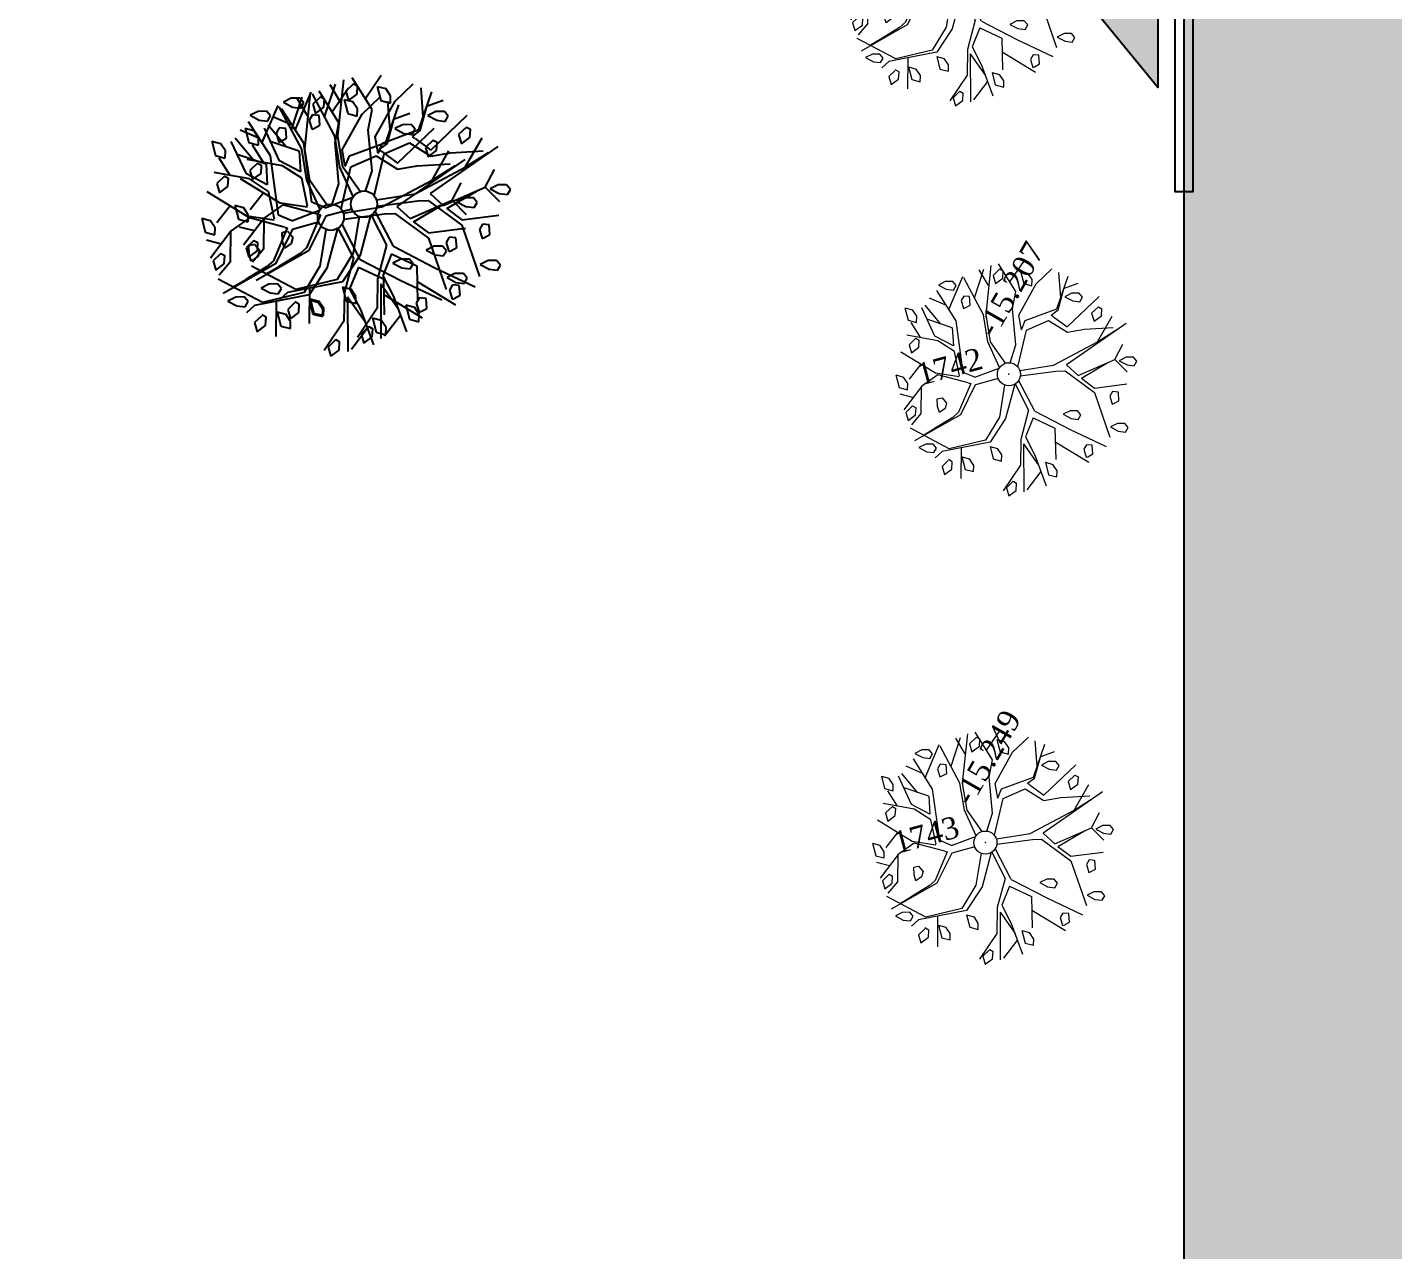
# Model space of a CAD drawing. Header units: millimetres. Extents: x -176651 to 388869, y -469666 to 486614.
# Drawn here: x 270846 to 286386, y 202621 to 216532 of the extents above; entities that cross this region are included whole.
import ezdxf
from ezdxf.enums import TextEntityAlignment as Align

# ---------------------------------------------------------------- set-up
doc = ezdxf.new("R2010")
doc.units = ezdxf.units.MM
doc.header["$PDMODE"] = 35
doc.header["$PDSIZE"] = 0.1
doc.layers.add('A- FURNITURE', color=252, linetype='Continuous', lineweight=0)
for name, color, linetype in [('ad-Entrance Point', 4, 'Continuous'), ('ad-Plot Boundary', 8, 'Continuous'), ('ad-Road', 8, 'Continuous'), ('ad-Road Hatch', 8, 'Continuous'), ('CAY', 94, 'Continuous'), ('Points', 7, 'Continuous'), ('Points-ELV', 6, 'Continuous'), ('Points-NUM', 4, 'Continuous'), ('Points-TXT', 3, 'Continuous')]:
    doc.layers.add(name, color=color, linetype=linetype)
doc.styles.add('ROMANS', font='times.ttf')

# ---------------------------------------------------------------- blocks, each defined once
blk = doc.blocks.new('A$C4fb60e89')
at = {"layer": 'ad-Road Hatch', "ltscale": 5, "transparency": 33554687}
h = blk.add_hatch(dxfattribs=at)
h.set_pattern_fill('AR-HBONE', color=256, scale=15)
h.set_pattern_definition([(45, (-193247.7, -428758.8), (0, 2155.2615), [4572, -1524]), (135, (-192170.1, -427681.1), (2e-13, 2155.2615), [4572, -1524])])
h.paths.add_polyline_path([(175594, -250241), (169178, -249341), (167473, -249057), (167473, -138694), (101313, -138694), (101313, -199954), (101308, -237995), (101040, -268291), (101008, -280968), (101066, -293684), (101243, -311127), (100910, -319344), (100949, -333937), (100669, -366960), (100727, -390983), (100669, -404586), (100538, -420418), (100467, -428759), (92426, -427265), (92163, -427209), (92163, -321454), (24803, -321454), (24803, -412961), (15653, -411029), (15654, -321452), (-19535, -321452), (-34427, -319477), (-65207, -315395), (-171770, -301268), (-185854, -298333), (-193248, -296832), (-193244, -292908), (-191914, -285219), (-191839, -284679), (-183397, -286393), (-169723, -289243), (-53141, -304698), (-18730, -309262), (15653, -309262), (15653, 703), (24803, 1115), (24803, -129544), (92163, -129544), (92163, 15133), (101313, 17713), (101313, -129544), (167473, -129544), (167473, 35552), (175738, 37855), (175849, 28595), (175836, 25947), (175777, 14040), (175855, 2316), (175660, -18036), (175731, -34039), (175718, -46839), (175673, -63402), (175816, -82072), (175542, -106356), (175490, -124641), (175575, -145019), (175731, -168892), (175797, -181269), (175797, -192667), (175744, -208200), (175829, -223277), (175888, -234871)])
h.paths.add_polyline_path([(24803, -309264), (92163, -309264), (92163, -138694), (24803, -138694)], flags=16)
at = {"layer": 'ad-Road', "ltscale": 5}
blk.add_lwpolyline([(24803, -309264), (92163, -309264), (92163, -138694), (24803, -138694)], close=True, dxfattribs=at)
blk = doc.blocks.new('zw$E7CA')
at = {"layer": 'ad-Plot Boundary'}
blk.add_lwpolyline([(0, 0), (33680, 0), (33680, 30050), (0, 30050)], close=True, dxfattribs=at)
blk = doc.blocks.new('zw$A88E')
at = {"layer": 'ad-Plot Boundary', "ltscale": 5}
blk.add_blockref('zw$E7CA', (-117254, -266699), dxfattribs=at)
blk = doc.blocks.new('TREE')
at = {"layer": 'CAY', "color": 30, "true_color": 0xf26722}
for p, q in [((481.92, 962.025, 101.126), (482.169, 962.402, 101.126)), ((482.021, 961.734, 101.126), (482.289, 962.428, 101.126)), ((482.171, 962.146, 101.126), (482.099, 962.411, 101.126)), ((482.544, 961.953, 101.126), (482.402, 962.421, 101.126)), ((481.565, 961.767, 101.126), (481.403, 962.276, 101.126)), ((481.561, 962.374, 101.126), (481.448, 962.351, 101.126)), ((481.448, 962.351, 101.126), (481.545, 962.26, 101.126)), ((481.501, 961.957, 101.126), (481.834, 962.381, 101.126)), ((481.545, 962.26, 101.126), (481.646, 962.219, 101.126)), ((481.67, 962.346, 101.126), (481.561, 962.374, 101.126)), ((481.646, 962.219, 101.126), (481.703, 962.274, 101.126)), ((481.703, 962.274, 101.126), (481.67, 962.346, 101.126)), ((481.983, 961.746, 101.126), (481.844, 962.358, 101.126)), ((482.4, 962.343, 101.126), (482.277, 962.276, 101.126)), ((482.277, 962.276, 101.126), (482.279, 962.151, 101.126)), ((482.4, 962.343, 101.126), (482.442, 962.303, 101.126)), ((482.407, 962.2, 101.126), (482.442, 962.303, 101.126)), ((482.495, 962.115, 101.126), (482.778, 962.357, 101.126)), ((482.689, 962.23, 101.126), (482.687, 962.038, 101.126)), ((482.689, 962.23, 101.126), (482.79, 962.172, 101.126)), ((480.876, 962.154, 101.126), (480.873, 961.961, 101.126)), ((480.876, 962.154, 101.126), (480.976, 962.096, 101.126)), ((481.012, 961.987, 101.126), (480.976, 962.096, 101.126)), ((481.199, 961.624, 101.126), (481.119, 962.087, 101.126)), ((481.332, 961.777, 101.126), (481.178, 962.114, 101.126)), ((481.479, 962.032, 101.126), (481.271, 962.199, 101.126)), ((481.772, 962.093, 101.126), (481.715, 962.037, 101.126)), ((481.715, 962.037, 101.126), (481.717, 961.913, 101.126)), ((481.854, 962.062, 101.126), (481.772, 962.093, 101.126)), ((481.83, 961.935, 101.126), (481.854, 962.062, 101.126)), ((482.279, 962.151, 101.126), (482.407, 962.2, 101.126)), ((482.687, 962.038, 101.126), (482.799, 961.973, 101.126)), ((482.826, 962.063, 101.126), (482.79, 962.172, 101.126)), ((482.799, 961.973, 101.126), (482.826, 962.063, 101.126)), ((482.866, 961.982, 101.126), (483.153, 962.139, 101.126)), ((483.167, 961.688, 101.126), (483.237, 962.059, 101.126)), ((480.873, 961.961, 101.126), (480.985, 961.897, 101.126)), ((480.99, 961.659, 101.126), (480.91, 961.915, 101.126)), ((480.985, 961.897, 101.126), (481.012, 961.987, 101.126)), ((481.48, 961.678, 101.126), (481.159, 961.894, 101.126)), ((481.717, 961.913, 101.126), (481.743, 961.915, 101.126)), ((481.743, 961.915, 101.126), (481.83, 961.935, 101.126)), ((482.426, 961.713, 101.126), (482.544, 961.953, 101.126)), ((482.491, 961.599, 101.126), (482.866, 961.982, 101.126)), ((483.067, 961.541, 101.126), (483.361, 961.972, 101.126)), ((481.221, 961.55, 101.126), (480.794, 961.752, 101.126)), ((481.48, 961.678, 101.126), (481.426, 961.415, 101.126)), ((481.464, 960.993, 101.126), (481.565, 961.767, 101.126)), ((481.94, 961.336, 101.126), (481.983, 961.746, 101.126)), ((481.978, 961.324, 101.126), (482.021, 961.734, 101.126)), ((482.335, 961.18, 101.126), (482.426, 961.713, 101.126)), ((483.082, 961.522, 101.126), (483.249, 961.804, 101.126)), ((483.343, 961.709, 101.126), (483.231, 961.687, 101.126)), ((483.231, 961.687, 101.126), (483.327, 961.595, 101.126)), ((483.244, 961.809, 101.126), (483.474, 961.83, 101.126)), ((483.452, 961.681, 101.126), (483.343, 961.709, 101.126)), ((483.485, 961.609, 101.126), (483.452, 961.681, 101.126)), ((481.061, 961.087, 101.126), (480.643, 961.53, 101.126)), ((480.913, 961.671, 101.126), (480.79, 961.604, 101.126)), ((480.79, 961.604, 101.126), (480.793, 961.479, 101.126)), ((480.793, 961.479, 101.126), (480.921, 961.528, 101.126)), ((480.913, 961.671, 101.126), (480.956, 961.631, 101.126)), ((480.921, 961.528, 101.126), (480.956, 961.631, 101.126)), ((481.426, 961.415, 101.126), (481.199, 961.624, 101.126)), ((481.418, 961.327, 101.126), (481.221, 961.55, 101.126)), ((482.472, 961.378, 101.126), (482.491, 961.599, 101.126)), ((482.472, 961.378, 101.126), (482.562, 961.496, 101.126)), ((482.562, 961.496, 101.126), (483.067, 961.541, 101.126)), ((482.96, 961.476, 101.126), (483.082, 961.522, 101.126)), ((483.147, 961.241, 101.126), (483.728, 961.556, 101.126)), ((483.327, 961.595, 101.126), (483.428, 961.554, 101.126)), ((483.428, 961.554, 101.126), (483.485, 961.609, 101.126)), ((481.397, 960.954, 101.126), (481.418, 961.327, 101.126)), ((482.008, 960.919, 101.126), (481.94, 961.336, 101.126)), ((482.111, 960.958, 101.126), (481.978, 961.324, 101.126)), ((482.275, 960.856, 101.126), (482.544, 961.352, 101.126)), ((482.544, 961.352, 101.126), (482.902, 961.406, 101.126)), ((482.902, 961.406, 101.126), (483.127, 961.165, 101.126)), ((482.986, 961.441, 101.126), (482.96, 961.476, 101.126)), ((482.988, 961.44, 101.126), (483.147, 961.241, 101.126)), ((483.676, 961.408, 101.126), (483.553, 961.341, 101.126)), ((483.553, 961.341, 101.126), (483.555, 961.216, 101.126)), ((483.676, 961.408, 101.126), (483.718, 961.368, 101.126)), ((483.683, 961.265, 101.126), (483.718, 961.368, 101.126)), ((480.482, 961.218, 101.126), (480.479, 961.026, 101.126)), ((480.482, 961.218, 101.126), (480.582, 961.16, 101.126)), ((480.619, 961.051, 101.126), (480.582, 961.16, 101.126)), ((480.884, 961.275, 101.126), (480.658, 961.106, 101.126)), ((482.181, 960.946, 101.126), (482.335, 961.18, 101.126)), ((483.127, 961.165, 101.126), (483.386, 961.138, 101.126)), ((483.386, 961.138, 101.126), (483.809, 961.051, 101.126)), ((483.525, 960.905, 101.126), (483.837, 961.218, 101.126)), ((483.555, 961.216, 101.126), (483.683, 961.265, 101.126)), ((480.479, 961.026, 101.126), (480.591, 960.961, 101.126)), ((480.591, 960.961, 101.126), (480.619, 961.051, 101.126)), ((481.087, 961.057, 101.126), (480.81, 960.955, 101.126)), ((481.391, 960.942, 101.126), (481.061, 961.087, 101.126)), ((481.495, 960.82, 101.126), (481.087, 961.057, 101.126)), ((481.613, 960.875, 101.126), (481.464, 960.993, 101.126)), ((484.009, 961.056, 101.126), (482.988, 960.693, 101.126)), ((483.525, 960.905, 101.126), (483.871, 961.013, 101.126)), ((480.81, 960.955, 101.126), (480.456, 960.683, 101.126)), ((480.639, 960.824, 101.126), (480.466, 960.924, 101.126)), ((480.803, 960.953, 101.126), (480.691, 960.562, 101.126)), ((481.53, 960.8, 101.126), (481.242, 960.434, 101.126)), ((481.496, 960.821, 101.126), (481.53, 960.8, 101.126)), ((481.613, 960.875, 101.126), (481.999, 960.912, 101.126)), ((482.289, 960.796, 101.126), (482.799, 960.741, 101.126)), ((482.799, 960.741, 101.126), (483.525, 960.905, 101.126)), ((480.602, 960.705, 101.126), (480.479, 960.638, 101.126)), ((480.479, 960.638, 101.126), (480.481, 960.513, 101.126)), ((480.602, 960.705, 101.126), (480.644, 960.665, 101.126)), ((480.609, 960.562, 101.126), (480.644, 960.665, 101.126)), ((480.959, 960.601, 101.126), (480.984, 960.71, 101.126)), ((480.961, 960.504, 101.126), (480.959, 960.601, 101.126)), ((480.984, 960.71, 101.126), (481.06, 960.707, 101.126)), ((481.06, 960.707, 101.126), (481.103, 960.614, 101.126)), ((481.103, 960.614, 101.126), (481.061, 960.542, 101.126)), ((481.591, 960.765, 101.126), (481.257, 960.389, 101.126)), ((481.591, 960.764, 101.126), (481.592, 960.764, 101.126)), ((481.946, 960.766, 101.126), (481.592, 960.764, 101.126)), ((482.013, 960.649, 101.126), (481.812, 960.204, 101.126)), ((482.162, 960.619, 101.126), (481.893, 960.157, 101.126)), ((482.169, 960.622, 101.126), (482.261, 960.19, 101.126)), ((482.345, 960.152, 101.126), (482.235, 960.66, 101.126)), ((482.274, 960.715, 101.126), (482.807, 960.644, 101.126)), ((482.807, 960.644, 101.126), (482.941, 960.612, 101.126)), ((482.941, 960.612, 101.126), (483.281, 960.184, 101.126)), ((482.988, 960.693, 101.126), (483.114, 960.497, 101.126)), ((483.709, 960.583, 101.126), (483.885, 960.774, 101.126)), ((480.481, 960.513, 101.126), (480.609, 960.562, 101.126)), ((480.691, 960.562, 101.126), (480.509, 960.437, 101.126)), ((481.061, 960.542, 101.126), (480.961, 960.504, 101.126)), ((481.242, 960.434, 101.126), (481.136, 960.381, 101.126)), ((483.114, 960.497, 101.126), (483.709, 960.583, 101.126)), ((483.149, 960.445, 101.126), (483.594, 960.566, 101.126)), ((483.149, 960.445, 101.126), (483.298, 960.251, 101.126)), ((483.709, 960.583, 101.126), (483.837, 960.354, 101.126)), ((483.878, 960.57, 101.126), (483.765, 960.547, 101.126)), ((483.765, 960.547, 101.126), (483.862, 960.456, 101.126)), ((483.862, 960.456, 101.126), (483.962, 960.415, 101.126)), ((483.986, 960.542, 101.126), (483.878, 960.57, 101.126)), ((483.962, 960.415, 101.126), (484.019, 960.47, 101.126)), ((484.019, 960.47, 101.126), (483.986, 960.542, 101.126)), ((480.962, 959.942, 101.126), (480.482, 960.39, 101.126)), ((481.257, 960.389, 101.126), (480.493, 960.192, 101.126)), ((480.836, 960.291, 101.126), (480.65, 960.238, 101.126)), ((481.136, 960.381, 101.126), (480.829, 960.292, 101.126)), ((483.298, 960.251, 101.126), (483.783, 960.186, 101.126)), ((480.641, 960.103, 101.126), (480.528, 960.08, 101.126)), ((480.528, 960.08, 101.126), (480.625, 959.989, 101.126)), ((480.75, 960.075, 101.126), (480.641, 960.103, 101.126)), ((480.783, 960.003, 101.126), (480.75, 960.075, 101.126)), ((481.812, 960.204, 101.126), (481.52, 959.927, 101.126)), ((481.893, 960.157, 101.126), (481.578, 959.877, 101.126)), ((482.261, 960.19, 101.126), (482.033, 959.798, 101.126)), ((482.295, 960.062, 101.126), (482.109, 959.816, 101.126)), ((482.295, 960.062, 101.126), (482.571, 959.825, 101.126)), ((482.345, 960.152, 101.126), (482.787, 959.746, 101.126)), ((483.281, 960.184, 101.126), (483.328, 959.478, 101.126)), ((483.546, 960.127, 101.126), (483.489, 960.072, 101.126)), ((483.489, 960.072, 101.126), (483.492, 959.947, 101.126)), ((483.628, 960.097, 101.126), (483.546, 960.127, 101.126)), ((483.604, 959.97, 101.126), (483.628, 960.097, 101.126)), ((480.625, 959.989, 101.126), (480.726, 959.948, 101.126)), ((480.848, 959.932, 101.126), (480.722, 959.866, 101.126)), ((480.726, 959.948, 101.126), (480.783, 960.003, 101.126)), ((481.578, 959.877, 101.126), (480.848, 959.932, 101.126)), ((481.52, 959.927, 101.126), (480.962, 959.942, 101.126)), ((481.136, 959.903, 101.126), (481.013, 959.466, 101.126)), ((482.858, 960.015, 101.126), (482.745, 959.992, 101.126)), ((482.745, 959.992, 101.126), (482.842, 959.901, 101.126)), ((482.842, 959.901, 101.126), (482.943, 959.86, 101.126)), ((482.967, 959.987, 101.126), (482.858, 960.015, 101.126)), ((482.943, 959.86, 101.126), (483, 959.915, 101.126)), ((483, 959.915, 101.126), (482.967, 959.987, 101.126)), ((483.492, 959.947, 101.126), (483.518, 959.949, 101.126)), ((483.518, 959.949, 101.126), (483.604, 959.97, 101.126)), ((480.9, 959.776, 101.126), (480.79, 959.716, 101.126)), ((480.79, 959.716, 101.126), (480.793, 959.591, 101.126)), ((480.956, 959.743, 101.126), (480.908, 959.789, 101.126)), ((480.921, 959.64, 101.126), (480.956, 959.743, 101.126)), ((481.114, 959.775, 101.126), (481.112, 959.582, 101.126)), ((481.114, 959.775, 101.126), (481.215, 959.717, 101.126)), ((481.251, 959.607, 101.126), (481.215, 959.717, 101.126)), ((481.561, 959.815, 101.126), (481.559, 959.623, 101.126)), ((481.561, 959.815, 101.126), (481.662, 959.757, 101.126)), ((481.698, 959.648, 101.126), (481.662, 959.757, 101.126)), ((482.055, 959.724, 101.126), (481.87, 959.03, 101.126)), ((482.033, 959.798, 101.126), (481.927, 959.428, 101.126)), ((482.055, 959.724, 101.126), (482.189, 959.355, 101.126)), ((482.109, 959.816, 101.126), (482.174, 959.516, 101.126)), ((482.571, 959.825, 101.126), (482.458, 959.367, 101.126)), ((482.787, 959.746, 101.126), (483.238, 959.361, 101.126)), ((480.793, 959.591, 101.126), (480.921, 959.64, 101.126)), ((481.112, 959.582, 101.126), (481.223, 959.517, 101.126)), ((481.223, 959.517, 101.126), (481.251, 959.607, 101.126)), ((481.559, 959.623, 101.126), (481.67, 959.558, 101.126)), ((481.67, 959.558, 101.126), (481.698, 959.648, 101.126)), ((482.523, 959.628, 101.126), (482.928, 959.201, 101.126)), ((483.492, 959.647, 101.126), (483.379, 959.624, 101.126)), ((483.379, 959.624, 101.126), (483.475, 959.533, 101.126)), ((483.475, 959.533, 101.126), (483.576, 959.492, 101.126)), ((483.6, 959.619, 101.126), (483.492, 959.647, 101.126)), ((483.576, 959.492, 101.126), (483.633, 959.547, 101.126)), ((483.633, 959.547, 101.126), (483.6, 959.619, 101.126)), ((481.927, 959.428, 101.126), (481.576, 959.123, 101.126)), ((482.174, 959.516, 101.126), (482.218, 959.028, 101.126)), ((482.299, 959.369, 101.126), (482.296, 959.177, 101.126)), ((482.299, 959.369, 101.126), (482.399, 959.311, 101.126)), ((482.96, 959.462, 101.126), (482.903, 959.406, 101.126)), ((482.903, 959.406, 101.126), (482.906, 959.282, 101.126)), ((483.043, 959.431, 101.126), (482.96, 959.462, 101.126)), ((483.019, 959.304, 101.126), (483.043, 959.431, 101.126)), ((481.759, 959.222, 101.126), (481.636, 959.154, 101.126)), ((481.759, 959.222, 101.126), (481.801, 959.182, 101.126)), ((481.766, 959.079, 101.126), (481.801, 959.182, 101.126)), ((482.197, 959.256, 101.126), (481.923, 959.045, 101.126)), ((482.296, 959.177, 101.126), (482.408, 959.112, 101.126)), ((482.436, 959.202, 101.126), (482.399, 959.311, 101.126)), ((482.408, 959.112, 101.126), (482.436, 959.202, 101.126)), ((482.906, 959.282, 101.126), (482.932, 959.284, 101.126)), ((482.932, 959.284, 101.126), (483.019, 959.304, 101.126)), ((481.636, 959.154, 101.126), (481.638, 959.03, 101.126)), ((481.638, 959.03, 101.126), (481.766, 959.079, 101.126))]:
    blk.add_line(p, q, dxfattribs=at)
blk.add_circle((482.117, 960.786, 101.126), 0.172, dxfattribs=at)
blk = doc.blocks.new('POINTS')
at = {"layer": 'Points'}
blk.add_line((0, 0), (0, 0), dxfattribs=at)
blk.add_point((0, 0), dxfattribs=at)
at = {"layer": 'Points-ELV', "style": 'ROMANS'}
blk.add_attdef('ELEV', text='', height=1, rotation=45, dxfattribs=at).set_placement((0, 0), align=Align.BOTTOM_LEFT)
at = {"layer": 'Points-NUM', "style": 'ROMANS'}
blk.add_attdef('PTNUM', text='', height=1, dxfattribs=at).set_placement((0, 0), align=Align.BOTTOM_RIGHT)
at = {"layer": 'Points-TXT', "style": 'ROMANS'}
blk.add_attdef('DESC', text='', height=1, dxfattribs=at).set_placement((0, 0), align=Align.BOTTOM_RIGHT)
blk = doc.blocks.new('ERFWEF')
at = {"color": 219, "linetype": 'Continuous', "true_color": 0x642165}
for p, q in [((260796.013, 1945739.602), (260796.202, 1945739.889)), ((260796.09, 1945739.382), (260796.294, 1945739.908)), ((260796.204, 1945739.695), (260796.149, 1945739.895)), ((260796.487, 1945739.548), (260796.379, 1945739.903)), ((260795.678, 1945739.608), (260795.52, 1945739.734)), ((260795.743, 1945739.406), (260795.621, 1945739.793)), ((260795.741, 1945739.867), (260795.655, 1945739.85)), ((260795.655, 1945739.85), (260795.728, 1945739.781)), ((260795.695, 1945739.551), (260795.948, 1945739.873)), ((260795.728, 1945739.781), (260795.805, 1945739.749)), ((260795.823, 1945739.846), (260795.741, 1945739.867)), ((260795.805, 1945739.749), (260795.848, 1945739.791)), ((260795.848, 1945739.791), (260795.823, 1945739.846)), ((260796.061, 1945739.39), (260795.955, 1945739.855)), ((260796.378, 1945739.844), (260796.284, 1945739.793)), ((260796.284, 1945739.793), (260796.286, 1945739.698)), ((260796.286, 1945739.698), (260796.383, 1945739.735)), ((260796.378, 1945739.844), (260796.41, 1945739.814)), ((260796.383, 1945739.735), (260796.41, 1945739.814)), ((260796.45, 1945739.671), (260796.665, 1945739.854)), ((260796.597, 1945739.758), (260796.596, 1945739.612)), ((260796.597, 1945739.758), (260796.674, 1945739.714)), ((260795.22, 1945739.7), (260795.218, 1945739.554)), ((260795.22, 1945739.7), (260795.296, 1945739.656)), ((260795.324, 1945739.573), (260795.296, 1945739.656)), ((260795.465, 1945739.298), (260795.405, 1945739.649)), ((260795.567, 1945739.414), (260795.45, 1945739.67)), ((260795.901, 1945739.654), (260795.857, 1945739.612)), ((260795.857, 1945739.612), (260795.859, 1945739.517)), ((260795.963, 1945739.631), (260795.901, 1945739.654)), ((260795.945, 1945739.534), (260795.963, 1945739.631)), ((260796.596, 1945739.612), (260796.68, 1945739.563)), ((260796.701, 1945739.631), (260796.674, 1945739.714)), ((260796.68, 1945739.563), (260796.701, 1945739.631)), ((260796.731, 1945739.57), (260796.95, 1945739.689)), ((260796.96, 1945739.347), (260797.014, 1945739.629)), ((260795.218, 1945739.554), (260795.303, 1945739.505)), ((260795.307, 1945739.324), (260795.246, 1945739.519)), ((260795.303, 1945739.505), (260795.324, 1945739.573)), ((260795.679, 1945739.339), (260795.436, 1945739.503)), ((260795.859, 1945739.517), (260795.879, 1945739.519)), ((260795.879, 1945739.519), (260795.945, 1945739.534)), ((260796.398, 1945739.366), (260796.487, 1945739.548)), ((260796.447, 1945739.279), (260796.731, 1945739.57)), ((260796.884, 1945739.235), (260797.107, 1945739.562)), ((260796.895, 1945739.22), (260797.022, 1945739.435)), ((260797.019, 1945739.438), (260797.193, 1945739.454)), ((260795.249, 1945739.334), (260795.155, 1945739.283)), ((260795.155, 1945739.283), (260795.157, 1945739.188)), ((260795.482, 1945739.241), (260795.158, 1945739.395)), ((260795.249, 1945739.334), (260795.281, 1945739.303)), ((260795.254, 1945739.225), (260795.281, 1945739.303)), ((260795.638, 1945739.139), (260795.465, 1945739.298)), ((260795.679, 1945739.339), (260795.638, 1945739.139)), ((260795.667, 1945738.818), (260795.743, 1945739.406)), ((260796.028, 1945739.079), (260796.061, 1945739.39)), ((260796.057, 1945739.07), (260796.09, 1945739.382)), ((260796.328, 1945738.961), (260796.398, 1945739.366)), ((260796.432, 1945739.111), (260796.447, 1945739.279)), ((260797.094, 1945739.363), (260797.008, 1945739.345)), ((260797.008, 1945739.345), (260797.082, 1945739.276)), ((260797.082, 1945739.276), (260797.158, 1945739.245)), ((260797.177, 1945739.341), (260797.094, 1945739.363)), ((260797.158, 1945739.245), (260797.202, 1945739.287)), ((260797.202, 1945739.287), (260797.177, 1945739.341)), ((260795.361, 1945738.89), (260795.044, 1945739.227)), ((260795.157, 1945739.188), (260795.254, 1945739.225)), ((260795.632, 1945739.072), (260795.482, 1945739.241)), ((260796.432, 1945739.111), (260796.5, 1945739.201)), ((260796.487, 1945739.091), (260796.759, 1945739.133)), ((260796.5, 1945739.201), (260796.884, 1945739.235)), ((260796.759, 1945739.133), (260796.93, 1945738.949)), ((260796.803, 1945739.185), (260796.895, 1945739.22)), ((260796.822, 1945739.159), (260796.803, 1945739.185)), ((260796.824, 1945739.158), (260796.945, 1945739.007)), ((260796.945, 1945739.007), (260797.386, 1945739.246)), ((260797.347, 1945739.134), (260797.253, 1945739.083)), ((260797.347, 1945739.134), (260797.379, 1945739.103)), ((260794.921, 1945738.99), (260794.919, 1945738.843)), ((260794.921, 1945738.99), (260794.997, 1945738.945)), ((260795.226, 1945739.033), (260795.055, 1945738.904)), ((260795.616, 1945738.789), (260795.632, 1945739.072)), ((260796.08, 1945738.763), (260796.028, 1945739.079)), ((260796.159, 1945738.792), (260796.057, 1945739.07)), ((260796.212, 1945738.783), (260796.328, 1945738.961)), ((260796.283, 1945738.715), (260796.487, 1945739.091)), ((260797.232, 1945738.752), (260797.469, 1945738.989)), ((260797.253, 1945739.083), (260797.255, 1945738.988)), ((260797.255, 1945738.988), (260797.352, 1945739.025)), ((260797.352, 1945739.025), (260797.379, 1945739.103)), ((260794.919, 1945738.843), (260795.004, 1945738.794)), ((260795.025, 1945738.862), (260794.997, 1945738.945)), ((260795.004, 1945738.794), (260795.025, 1945738.862)), ((260795.381, 1945738.867), (260795.171, 1945738.79)), ((260795.611, 1945738.78), (260795.361, 1945738.89)), ((260795.691, 1945738.687), (260795.381, 1945738.867)), ((260795.78, 1945738.729), (260795.667, 1945738.818)), ((260797.6, 1945738.867), (260796.824, 1945738.591)), ((260796.93, 1945738.949), (260797.126, 1945738.929)), ((260797.126, 1945738.929), (260797.447, 1945738.863)), ((260797.232, 1945738.752), (260797.495, 1945738.834)), ((260795.171, 1945738.79), (260794.902, 1945738.583)), ((260795.04, 1945738.69), (260794.909, 1945738.766)), ((260795.165, 1945738.788), (260795.08, 1945738.491)), ((260795.717, 1945738.672), (260795.498, 1945738.394)), ((260795.763, 1945738.646), (260795.509, 1945738.36)), ((260795.691, 1945738.688), (260795.717, 1945738.672)), ((260795.763, 1945738.645), (260795.764, 1945738.644)), ((260796.033, 1945738.646), (260795.764, 1945738.644)), ((260795.78, 1945738.729), (260796.074, 1945738.757)), ((260796.294, 1945738.669), (260796.68, 1945738.628)), ((260796.68, 1945738.628), (260797.232, 1945738.752)), ((260797.371, 1945738.507), (260797.505, 1945738.652)), ((260795.012, 1945738.6), (260794.919, 1945738.549)), ((260794.919, 1945738.549), (260794.92, 1945738.454)), ((260794.92, 1945738.454), (260795.018, 1945738.492)), ((260795.08, 1945738.491), (260794.942, 1945738.396)), ((260795.012, 1945738.6), (260795.044, 1945738.57)), ((260795.018, 1945738.492), (260795.044, 1945738.57)), ((260795.284, 1945738.521), (260795.302, 1945738.604)), ((260795.285, 1945738.447), (260795.284, 1945738.521)), ((260795.302, 1945738.604), (260795.36, 1945738.602)), ((260795.36, 1945738.602), (260795.392, 1945738.531)), ((260795.392, 1945738.531), (260795.361, 1945738.476)), ((260796.084, 1945738.557), (260795.931, 1945738.22)), ((260796.197, 1945738.535), (260795.993, 1945738.184)), ((260796.203, 1945738.537), (260796.272, 1945738.209)), ((260796.336, 1945738.18), (260796.252, 1945738.566)), ((260796.282, 1945738.608), (260796.687, 1945738.554)), ((260796.687, 1945738.554), (260796.789, 1945738.53)), ((260796.789, 1945738.53), (260797.047, 1945738.204)), ((260796.824, 1945738.591), (260796.92, 1945738.442)), ((260796.92, 1945738.442), (260797.371, 1945738.507)), ((260796.947, 1945738.403), (260797.284, 1945738.495)), ((260797.371, 1945738.507), (260797.469, 1945738.334)), ((260797.5, 1945738.497), (260797.414, 1945738.48)), ((260797.582, 1945738.476), (260797.5, 1945738.497)), ((260795.286, 1945738.021), (260794.921, 1945738.361)), ((260795.509, 1945738.36), (260794.929, 1945738.21)), ((260795.418, 1945738.354), (260795.185, 1945738.286)), ((260795.361, 1945738.476), (260795.285, 1945738.447)), ((260795.498, 1945738.394), (260795.418, 1945738.354)), ((260796.947, 1945738.403), (260797.06, 1945738.255)), ((260797.414, 1945738.48), (260797.488, 1945738.411)), ((260797.488, 1945738.411), (260797.564, 1945738.379)), ((260797.564, 1945738.379), (260797.607, 1945738.421)), ((260797.607, 1945738.421), (260797.582, 1945738.476)), ((260795.19, 1945738.286), (260795.048, 1945738.245)), ((260795.931, 1945738.22), (260795.709, 1945738.009)), ((260795.993, 1945738.184), (260795.754, 1945737.971)), ((260796.272, 1945738.209), (260796.099, 1945737.911)), ((260796.336, 1945738.18), (260796.672, 1945737.872)), ((260797.047, 1945738.204), (260797.083, 1945737.668)), ((260797.06, 1945738.255), (260797.428, 1945738.205)), ((260795.042, 1945738.142), (260794.956, 1945738.125)), ((260794.956, 1945738.125), (260795.03, 1945738.056)), ((260795.03, 1945738.056), (260795.106, 1945738.025)), ((260795.124, 1945738.121), (260795.042, 1945738.142)), ((260795.106, 1945738.025), (260795.149, 1945738.067)), ((260795.149, 1945738.067), (260795.124, 1945738.121)), ((260796.298, 1945738.112), (260796.157, 1945737.925)), ((260796.298, 1945738.112), (260796.508, 1945737.932)), ((260796.726, 1945738.076), (260796.64, 1945738.059)), ((260796.64, 1945738.059), (260796.713, 1945737.989)), ((260796.808, 1945738.055), (260796.726, 1945738.076)), ((260796.833, 1945738), (260796.808, 1945738.055)), ((260797.248, 1945738.161), (260797.205, 1945738.119)), ((260797.205, 1945738.119), (260797.207, 1945738.024)), ((260797.207, 1945738.024), (260797.227, 1945738.026)), ((260797.227, 1945738.026), (260797.292, 1945738.042)), ((260797.311, 1945738.138), (260797.248, 1945738.161)), ((260797.292, 1945738.042), (260797.311, 1945738.138)), ((260795.199, 1945738.013), (260795.103, 1945737.963)), ((260795.239, 1945737.894), (260795.155, 1945737.849)), ((260795.754, 1945737.971), (260795.199, 1945738.013)), ((260795.281, 1945737.87), (260795.244, 1945737.904)), ((260795.254, 1945737.791), (260795.281, 1945737.87)), ((260795.709, 1945738.009), (260795.286, 1945738.021)), ((260795.418, 1945737.991), (260795.324, 1945737.659)), ((260795.401, 1945737.894), (260795.399, 1945737.747)), ((260795.401, 1945737.894), (260795.477, 1945737.849)), ((260795.741, 1945737.924), (260795.739, 1945737.778)), ((260795.741, 1945737.924), (260795.817, 1945737.88)), ((260795.844, 1945737.797), (260795.817, 1945737.88)), ((260796.099, 1945737.911), (260796.019, 1945737.63)), ((260796.157, 1945737.925), (260796.206, 1945737.697)), ((260796.508, 1945737.932), (260796.422, 1945737.584)), ((260796.672, 1945737.872), (260797.014, 1945737.579)), ((260796.713, 1945737.989), (260796.79, 1945737.958)), ((260796.79, 1945737.958), (260796.833, 1945738)), ((260795.155, 1945737.849), (260795.157, 1945737.754)), ((260795.157, 1945737.754), (260795.254, 1945737.791)), ((260795.399, 1945737.747), (260795.484, 1945737.698)), ((260795.505, 1945737.766), (260795.477, 1945737.849)), ((260795.484, 1945737.698), (260795.505, 1945737.766)), ((260795.739, 1945737.778), (260795.824, 1945737.729)), ((260795.824, 1945737.729), (260795.844, 1945737.797)), ((260796.116, 1945737.855), (260795.975, 1945737.328)), ((260796.116, 1945737.855), (260796.217, 1945737.574)), ((260796.471, 1945737.782), (260796.779, 1945737.458)), ((260797.207, 1945737.796), (260797.121, 1945737.779)), ((260797.121, 1945737.779), (260797.194, 1945737.71)), ((260797.289, 1945737.775), (260797.207, 1945737.796)), ((260797.271, 1945737.679), (260797.314, 1945737.721)), ((260797.314, 1945737.721), (260797.289, 1945737.775)), ((260796.019, 1945737.63), (260795.752, 1945737.399)), ((260796.206, 1945737.697), (260796.239, 1945737.326)), ((260796.301, 1945737.586), (260796.299, 1945737.439)), ((260796.301, 1945737.586), (260796.377, 1945737.541)), ((260796.803, 1945737.656), (260796.76, 1945737.614)), ((260796.76, 1945737.614), (260796.762, 1945737.519)), ((260796.866, 1945737.633), (260796.803, 1945737.656)), ((260796.847, 1945737.536), (260796.866, 1945737.633)), ((260797.194, 1945737.71), (260797.271, 1945737.679)), ((260795.891, 1945737.474), (260795.797, 1945737.422)), ((260795.797, 1945737.422), (260795.799, 1945737.328)), ((260795.891, 1945737.474), (260795.923, 1945737.443)), ((260795.896, 1945737.365), (260795.923, 1945737.443)), ((260796.224, 1945737.499), (260796.015, 1945737.339)), ((260796.299, 1945737.439), (260796.384, 1945737.39)), ((260796.405, 1945737.458), (260796.377, 1945737.541)), ((260796.384, 1945737.39), (260796.405, 1945737.458)), ((260796.762, 1945737.519), (260796.782, 1945737.521)), ((260796.782, 1945737.521), (260796.847, 1945737.536)), ((260795.799, 1945737.328), (260795.896, 1945737.365))]:
    blk.add_line(p, q, dxfattribs=at)
blk.add_circle((260796.163, 1945738.661), 0.131, dxfattribs=at)
blk = doc.blocks.new('QRFQ')
at = {"layer": 'CAY', "color": 30, "true_color": 0xf26722}
for p, q in [((260795.919, 1945731.729, 129.914), (260795.821, 1945731.709, 129.914)), ((260795.821, 1945731.709, 129.914), (260795.905, 1945731.63, 129.914)), ((260795.867, 1945731.367, 129.914), (260796.156, 1945731.735, 129.914)), ((260796.013, 1945731.704, 129.914), (260795.919, 1945731.729, 129.914)), ((260796.042, 1945731.642, 129.914), (260796.013, 1945731.704, 129.914)), ((260796.285, 1945731.184, 129.914), (260796.164, 1945731.715, 129.914)), ((260796.23, 1945731.426, 129.914), (260796.447, 1945731.753, 129.914)), ((260796.318, 1945731.174, 129.914), (260796.551, 1945731.776, 129.914)), ((260796.448, 1945731.531, 129.914), (260796.386, 1945731.761, 129.914)), ((260796.647, 1945731.702, 129.914), (260796.54, 1945731.643, 129.914)), ((260796.647, 1945731.702, 129.914), (260796.684, 1945731.667, 129.914)), ((260796.772, 1945731.364, 129.914), (260796.649, 1945731.77, 129.914)), ((260796.653, 1945731.578, 129.914), (260796.684, 1945731.667, 129.914)), ((260796.729, 1945731.504, 129.914), (260796.976, 1945731.714, 129.914)), ((260795.323, 1945731.538, 129.914), (260795.321, 1945731.371, 129.914)), ((260795.323, 1945731.538, 129.914), (260795.411, 1945731.487, 129.914)), ((260795.72, 1945731.211, 129.914), (260795.586, 1945731.503, 129.914)), ((260795.847, 1945731.432, 129.914), (260795.667, 1945731.577, 129.914)), ((260795.922, 1945731.201, 129.914), (260795.782, 1945731.644, 129.914)), ((260795.905, 1945731.63, 129.914), (260795.992, 1945731.594, 129.914)), ((260795.992, 1945731.594, 129.914), (260796.042, 1945731.642, 129.914)), ((260796.54, 1945731.643, 129.914), (260796.542, 1945731.535, 129.914)), ((260796.542, 1945731.535, 129.914), (260796.653, 1945731.578, 129.914)), ((260796.898, 1945731.604, 129.914), (260796.896, 1945731.437, 129.914)), ((260796.898, 1945731.604, 129.914), (260796.985, 1945731.553, 129.914)), ((260797.017, 1945731.459, 129.914), (260796.985, 1945731.553, 129.914)), ((260797.052, 1945731.389, 129.914), (260797.301, 1945731.525, 129.914)), ((260795.321, 1945731.371, 129.914), (260795.419, 1945731.314, 129.914)), ((260795.442, 1945731.392, 129.914), (260795.411, 1945731.487, 129.914)), ((260795.419, 1945731.314, 129.914), (260795.442, 1945731.392, 129.914)), ((260795.604, 1945731.078, 129.914), (260795.535, 1945731.48, 129.914)), ((260796.102, 1945731.485, 129.914), (260796.052, 1945731.437, 129.914)), ((260796.052, 1945731.437, 129.914), (260796.054, 1945731.328, 129.914)), ((260796.077, 1945731.33, 129.914), (260796.152, 1945731.348, 129.914)), ((260796.173, 1945731.458, 129.914), (260796.102, 1945731.485, 129.914)), ((260796.152, 1945731.348, 129.914), (260796.173, 1945731.458, 129.914)), ((260796.67, 1945731.155, 129.914), (260796.772, 1945731.364, 129.914)), ((260796.726, 1945731.056, 129.914), (260797.052, 1945731.389, 129.914)), ((260796.896, 1945731.437, 129.914), (260796.993, 1945731.38, 129.914)), ((260796.993, 1945731.38, 129.914), (260797.017, 1945731.459, 129.914)), ((260797.226, 1945731.006, 129.914), (260797.481, 1945731.38, 129.914)), ((260797.313, 1945731.133, 129.914), (260797.374, 1945731.456, 129.914)), ((260795.623, 1945731.013, 129.914), (260795.252, 1945731.188, 129.914)), ((260795.423, 1945731.108, 129.914), (260795.354, 1945731.33, 129.914)), ((260795.848, 1945731.124, 129.914), (260795.57, 1945731.312, 129.914)), ((260795.834, 1945730.529, 129.914), (260795.922, 1945731.201, 129.914)), ((260796.054, 1945731.328, 129.914), (260796.077, 1945731.33, 129.914)), ((260797.239, 1945730.989, 129.914), (260797.384, 1945731.234, 129.914)), ((260797.38, 1945731.238, 129.914), (260797.58, 1945731.256, 129.914)), ((260795.356, 1945731.119, 129.914), (260795.249, 1945731.06, 129.914)), ((260795.249, 1945731.06, 129.914), (260795.251, 1945730.952, 129.914)), ((260795.356, 1945731.119, 129.914), (260795.393, 1945731.084, 129.914)), ((260795.363, 1945730.994, 129.914), (260795.393, 1945731.084, 129.914)), ((260795.801, 1945730.896, 129.914), (260795.604, 1945731.078, 129.914)), ((260795.848, 1945731.124, 129.914), (260795.801, 1945730.896, 129.914)), ((260796.248, 1945730.828, 129.914), (260796.285, 1945731.184, 129.914)), ((260796.281, 1945730.818, 129.914), (260796.318, 1945731.174, 129.914)), ((260796.591, 1945730.693, 129.914), (260796.67, 1945731.155, 129.914)), ((260796.709, 1945730.865, 129.914), (260796.726, 1945731.056, 129.914)), ((260797.466, 1945731.152, 129.914), (260797.368, 1945731.132, 129.914)), ((260797.368, 1945731.132, 129.914), (260797.452, 1945731.053, 129.914)), ((260797.452, 1945731.053, 129.914), (260797.54, 1945731.017, 129.914)), ((260797.56, 1945731.128, 129.914), (260797.466, 1945731.152, 129.914)), ((260797.54, 1945731.017, 129.914), (260797.589, 1945731.065, 129.914)), ((260797.589, 1945731.065, 129.914), (260797.56, 1945731.128, 129.914)), ((260795.485, 1945730.612, 129.914), (260795.122, 1945730.996, 129.914)), ((260795.251, 1945730.952, 129.914), (260795.363, 1945730.994, 129.914)), ((260795.795, 1945730.82, 129.914), (260795.623, 1945731.013, 129.914)), ((260796.709, 1945730.865, 129.914), (260796.787, 1945730.966, 129.914)), ((260796.772, 1945730.842, 129.914), (260797.083, 1945730.889, 129.914)), ((260796.787, 1945730.966, 129.914), (260797.226, 1945731.006, 129.914)), ((260797.083, 1945730.889, 129.914), (260797.278, 1945730.679, 129.914)), ((260797.134, 1945730.949, 129.914), (260797.239, 1945730.989, 129.914)), ((260797.156, 1945730.919, 129.914), (260797.134, 1945730.949, 129.914)), ((260797.157, 1945730.918, 129.914), (260797.295, 1945730.745, 129.914)), ((260797.295, 1945730.745, 129.914), (260797.8, 1945731.019, 129.914)), ((260797.755, 1945730.89, 129.914), (260797.648, 1945730.832, 129.914)), ((260797.755, 1945730.89, 129.914), (260797.792, 1945730.855, 129.914)), ((260794.981, 1945730.726, 129.914), (260794.98, 1945730.558, 129.914)), ((260794.981, 1945730.726, 129.914), (260795.069, 1945730.675, 129.914)), ((260795.331, 1945730.775, 129.914), (260795.135, 1945730.628, 129.914)), ((260795.777, 1945730.496, 129.914), (260795.795, 1945730.82, 129.914)), ((260796.306, 1945730.466, 129.914), (260796.248, 1945730.828, 129.914)), ((260796.397, 1945730.5, 129.914), (260796.281, 1945730.818, 129.914)), ((260796.538, 1945730.411, 129.914), (260796.772, 1945730.842, 129.914)), ((260797.624, 1945730.454, 129.914), (260797.895, 1945730.725, 129.914)), ((260797.648, 1945730.832, 129.914), (260797.65, 1945730.723, 129.914)), ((260797.65, 1945730.723, 129.914), (260797.761, 1945730.766, 129.914)), ((260797.761, 1945730.766, 129.914), (260797.792, 1945730.855, 129.914)), ((260795.1, 1945730.58, 129.914), (260795.069, 1945730.675, 129.914)), ((260795.077, 1945730.502, 129.914), (260795.1, 1945730.58, 129.914)), ((260795.507, 1945730.585, 129.914), (260795.267, 1945730.497, 129.914)), ((260795.771, 1945730.486, 129.914), (260795.485, 1945730.612, 129.914)), ((260795.862, 1945730.379, 129.914), (260795.507, 1945730.585, 129.914)), ((260796.457, 1945730.489, 129.914), (260796.591, 1945730.693, 129.914)), ((260798.044, 1945730.585, 129.914), (260797.158, 1945730.269, 129.914)), ((260797.278, 1945730.679, 129.914), (260797.503, 1945730.656, 129.914)), ((260797.503, 1945730.656, 129.914), (260797.87, 1945730.58, 129.914)), ((260795.267, 1945730.497, 129.914), (260794.959, 1945730.261, 129.914)), ((260795.118, 1945730.383, 129.914), (260794.968, 1945730.47, 129.914)), ((260794.98, 1945730.558, 129.914), (260795.077, 1945730.502, 129.914)), ((260795.26, 1945730.495, 129.914), (260795.163, 1945730.156, 129.914)), ((260795.964, 1945730.427, 129.914), (260795.834, 1945730.529, 129.914)), ((260795.964, 1945730.427, 129.914), (260796.299, 1945730.459, 129.914)), ((260796.993, 1945730.311, 129.914), (260797.624, 1945730.454, 129.914)), ((260797.624, 1945730.454, 129.914), (260797.924, 1945730.547, 129.914)), ((260795.086, 1945730.28, 129.914), (260794.979, 1945730.222, 129.914)), ((260795.086, 1945730.28, 129.914), (260795.122, 1945730.245, 129.914)), ((260795.396, 1945730.189, 129.914), (260795.418, 1945730.284, 129.914)), ((260795.418, 1945730.284, 129.914), (260795.483, 1945730.282, 129.914)), ((260795.483, 1945730.282, 129.914), (260795.521, 1945730.2, 129.914)), ((260795.892, 1945730.363, 129.914), (260795.642, 1945730.044, 129.914)), ((260795.945, 1945730.332, 129.914), (260795.654, 1945730.005, 129.914)), ((260795.862, 1945730.38, 129.914), (260795.892, 1945730.363, 129.914)), ((260795.944, 1945730.331, 129.914), (260795.946, 1945730.331, 129.914)), ((260796.253, 1945730.333, 129.914), (260795.946, 1945730.331, 129.914)), ((260796.538, 1945730.288, 129.914), (260797.001, 1945730.227, 129.914)), ((260796.551, 1945730.359, 129.914), (260796.993, 1945730.311, 129.914)), ((260797.158, 1945730.269, 129.914), (260797.267, 1945730.099, 129.914)), ((260797.783, 1945730.174, 129.914), (260797.936, 1945730.34, 129.914)), ((260794.979, 1945730.222, 129.914), (260794.981, 1945730.113, 129.914)), ((260794.981, 1945730.113, 129.914), (260795.092, 1945730.156, 129.914)), ((260795.163, 1945730.156, 129.914), (260795.005, 1945730.047, 129.914)), ((260795.092, 1945730.156, 129.914), (260795.122, 1945730.245, 129.914)), ((260795.398, 1945730.105, 129.914), (260795.396, 1945730.189, 129.914)), ((260795.484, 1945730.138, 129.914), (260795.398, 1945730.105, 129.914)), ((260795.521, 1945730.2, 129.914), (260795.484, 1945730.138, 129.914)), ((260796.311, 1945730.231, 129.914), (260796.136, 1945729.845, 129.914)), ((260796.44, 1945730.205, 129.914), (260796.207, 1945729.804, 129.914)), ((260796.447, 1945730.207, 129.914), (260796.526, 1945729.833, 129.914)), ((260796.6, 1945729.8, 129.914), (260796.504, 1945730.241, 129.914)), ((260797.001, 1945730.227, 129.914), (260797.117, 1945730.199, 129.914)), ((260797.117, 1945730.199, 129.914), (260797.412, 1945729.827, 129.914)), ((260797.267, 1945730.099, 129.914), (260797.783, 1945730.174, 129.914)), ((260797.298, 1945730.054, 129.914), (260797.684, 1945730.159, 129.914)), ((260797.783, 1945730.174, 129.914), (260797.895, 1945729.975, 129.914)), ((260797.93, 1945730.162, 129.914), (260797.832, 1945730.142, 129.914)), ((260797.832, 1945730.142, 129.914), (260797.916, 1945730.063, 129.914)), ((260798.024, 1945730.138, 129.914), (260797.93, 1945730.162, 129.914)), ((260798.053, 1945730.076, 129.914), (260798.024, 1945730.138, 129.914)), ((260795.399, 1945729.617, 129.914), (260794.982, 1945730.007, 129.914)), ((260795.654, 1945730.005, 129.914), (260794.991, 1945729.834, 129.914)), ((260795.55, 1945729.998, 129.914), (260795.283, 1945729.921, 129.914)), ((260795.642, 1945730.044, 129.914), (260795.55, 1945729.998, 129.914)), ((260797.298, 1945730.054, 129.914), (260797.427, 1945729.886, 129.914)), ((260797.916, 1945730.063, 129.914), (260798.004, 1945730.028, 129.914)), ((260798.004, 1945730.028, 129.914), (260798.053, 1945730.076, 129.914)), ((260795.289, 1945729.92, 129.914), (260795.127, 1945729.874, 129.914)), ((260796.136, 1945729.845, 129.914), (260795.883, 1945729.604, 129.914)), ((260796.207, 1945729.804, 129.914), (260795.934, 1945729.561, 129.914)), ((260796.526, 1945729.833, 129.914), (260796.329, 1945729.492, 129.914)), ((260796.6, 1945729.8, 129.914), (260796.983, 1945729.447, 129.914)), ((260797.412, 1945729.827, 129.914), (260797.453, 1945729.214, 129.914)), ((260797.427, 1945729.886, 129.914), (260797.848, 1945729.829, 129.914)), ((260795.12, 1945729.757, 129.914), (260795.022, 1945729.737, 129.914)), ((260795.022, 1945729.737, 129.914), (260795.106, 1945729.658, 129.914)), ((260795.106, 1945729.658, 129.914), (260795.193, 1945729.622, 129.914)), ((260795.214, 1945729.733, 129.914), (260795.12, 1945729.757, 129.914)), ((260795.193, 1945729.622, 129.914), (260795.243, 1945729.67, 129.914)), ((260795.243, 1945729.67, 129.914), (260795.214, 1945729.733, 129.914)), ((260796.556, 1945729.722, 129.914), (260796.394, 1945729.508, 129.914)), ((260796.556, 1945729.722, 129.914), (260796.796, 1945729.516, 129.914)), ((260797.045, 1945729.681, 129.914), (260796.947, 1945729.661, 129.914)), ((260796.947, 1945729.661, 129.914), (260797.031, 1945729.582, 129.914)), ((260797.139, 1945729.657, 129.914), (260797.045, 1945729.681, 129.914)), ((260797.168, 1945729.594, 129.914), (260797.139, 1945729.657, 129.914)), ((260797.642, 1945729.778, 129.914), (260797.593, 1945729.73, 129.914)), ((260797.593, 1945729.73, 129.914), (260797.595, 1945729.622, 129.914)), ((260797.618, 1945729.624, 129.914), (260797.693, 1945729.641, 129.914)), ((260797.714, 1945729.752, 129.914), (260797.642, 1945729.778, 129.914)), ((260797.693, 1945729.641, 129.914), (260797.714, 1945729.752, 129.914)), ((260795.299, 1945729.608, 129.914), (260795.19, 1945729.551, 129.914)), ((260795.934, 1945729.561, 129.914), (260795.299, 1945729.608, 129.914)), ((260795.393, 1945729.445, 129.914), (260795.351, 1945729.484, 129.914)), ((260795.883, 1945729.604, 129.914), (260795.399, 1945729.617, 129.914)), ((260795.549, 1945729.583, 129.914), (260795.442, 1945729.204, 129.914)), ((260795.919, 1945729.507, 129.914), (260795.917, 1945729.34, 129.914)), ((260795.919, 1945729.507, 129.914), (260796.006, 1945729.457, 129.914)), ((260796.329, 1945729.492, 129.914), (260796.237, 1945729.171, 129.914)), ((260796.394, 1945729.508, 129.914), (260796.451, 1945729.247, 129.914)), ((260796.796, 1945729.516, 129.914), (260796.697, 1945729.118, 129.914)), ((260797.031, 1945729.582, 129.914), (260797.118, 1945729.546, 129.914)), ((260797.118, 1945729.546, 129.914), (260797.168, 1945729.594, 129.914)), ((260797.595, 1945729.622, 129.914), (260797.618, 1945729.624, 129.914)), ((260795.345, 1945729.473, 129.914), (260795.25, 1945729.421, 129.914)), ((260795.25, 1945729.421, 129.914), (260795.252, 1945729.313, 129.914)), ((260795.252, 1945729.313, 129.914), (260795.363, 1945729.355, 129.914)), ((260795.363, 1945729.355, 129.914), (260795.393, 1945729.445, 129.914)), ((260795.53, 1945729.472, 129.914), (260795.528, 1945729.305, 129.914)), ((260795.53, 1945729.472, 129.914), (260795.618, 1945729.422, 129.914)), ((260795.649, 1945729.327, 129.914), (260795.618, 1945729.422, 129.914)), ((260795.625, 1945729.249, 129.914), (260795.649, 1945729.327, 129.914)), ((260795.917, 1945729.34, 129.914), (260796.014, 1945729.284, 129.914)), ((260796.037, 1945729.362, 129.914), (260796.006, 1945729.457, 129.914)), ((260796.014, 1945729.284, 129.914), (260796.037, 1945729.362, 129.914)), ((260796.348, 1945729.428, 129.914), (260796.187, 1945728.825, 129.914)), ((260796.348, 1945729.428, 129.914), (260796.463, 1945729.107, 129.914)), ((260796.754, 1945729.345, 129.914), (260797.106, 1945728.974, 129.914)), ((260796.983, 1945729.447, 129.914), (260797.375, 1945729.112, 129.914)), ((260797.595, 1945729.361, 129.914), (260797.497, 1945729.341, 129.914)), ((260797.497, 1945729.341, 129.914), (260797.581, 1945729.262, 129.914)), ((260797.689, 1945729.337, 129.914), (260797.595, 1945729.361, 129.914)), ((260797.718, 1945729.275, 129.914), (260797.689, 1945729.337, 129.914)), ((260795.528, 1945729.305, 129.914), (260795.625, 1945729.249, 129.914)), ((260796.237, 1945729.171, 129.914), (260795.932, 1945728.906, 129.914)), ((260796.451, 1945729.247, 129.914), (260796.489, 1945728.824, 129.914)), ((260797.134, 1945729.2, 129.914), (260797.084, 1945729.152, 129.914)), ((260797.205, 1945729.174, 129.914), (260797.134, 1945729.2, 129.914)), ((260797.184, 1945729.064, 129.914), (260797.205, 1945729.174, 129.914)), ((260797.581, 1945729.262, 129.914), (260797.668, 1945729.227, 129.914)), ((260797.668, 1945729.227, 129.914), (260797.718, 1945729.275, 129.914)), ((260796.471, 1945729.021, 129.914), (260796.233, 1945728.839, 129.914)), ((260796.559, 1945729.12, 129.914), (260796.557, 1945728.953, 129.914)), ((260796.559, 1945729.12, 129.914), (260796.647, 1945729.069, 129.914)), ((260796.678, 1945728.974, 129.914), (260796.647, 1945729.069, 129.914)), ((260797.084, 1945729.152, 129.914), (260797.086, 1945729.044, 129.914)), ((260797.086, 1945729.044, 129.914), (260797.109, 1945729.046, 129.914)), ((260797.109, 1945729.046, 129.914), (260797.184, 1945729.064, 129.914)), ((260796.09, 1945728.992, 129.914), (260795.983, 1945728.934, 129.914)), ((260795.983, 1945728.934, 129.914), (260795.985, 1945728.825, 129.914)), ((260795.985, 1945728.825, 129.914), (260796.097, 1945728.868, 129.914)), ((260796.09, 1945728.992, 129.914), (260796.127, 1945728.957, 129.914)), ((260796.097, 1945728.868, 129.914), (260796.127, 1945728.957, 129.914)), ((260796.557, 1945728.953, 129.914), (260796.654, 1945728.896, 129.914)), ((260796.654, 1945728.896, 129.914), (260796.678, 1945728.974, 129.914))]:
    blk.add_line(p, q, dxfattribs=at)
blk.add_circle((260796.402, 1945730.35, 129.914), 0.15, dxfattribs=at)
blk = doc.blocks.new('zw$1761')
at = {"color": 6, "xscale": 39.3712485404797, "yscale": 39.3712485404797, "zscale": 39.3712485404797, "rotation": 15.20137085992779}
for name, p in [('ERFWEF', (10182738.18, -76614319.11, -592.5)), ('QRFQ', (10182378.4, -76614104.26, 53738.15)), ('ERFWEF', (10182762.04, -76614493.69, -598.72)), ('ERFWEF', (10182751.53, -76614703.36, -600.37))]:
    blk.add_blockref(name, p, dxfattribs=at)
at = {"linetype": 'Continuous', "xscale": 34.18415617940519, "yscale": 34.18415617940519, "zscale": 34.18415617940519, "rotation": 15.20137085992779}
blk.add_blockref('TREE', (-3308.7, -32349.9, -4543.16), dxfattribs=at)
at = {"layer": 'Points', "linetype": 'Continuous'}
ref = blk.add_blockref('POINTS', (4287.03, 3595.74, -598.72), dxfattribs=dict(at, xscale=39.3712485404797, yscale=39.3712485404797, zscale=39.3712485404797, rotation=15.20137085992779))
ref.add_attrib('PTNUM', '1742', dxfattribs={"layer": 'Points-NUM', "height": 9.843, "rotation": 15.20137, "style": 'ROMANS'}).set_placement((4276.89, 3595.54, -598.72), align=Align.BOTTOM_RIGHT)
ref.add_attrib('ELEV', '-15.207', dxfattribs={"layer": 'Points-ELV', "height": 9.843, "rotation": 60.20137, "style": 'ROMANS'}).set_placement((4283.16, 3609.99, -598.72), align=Align.BOTTOM_LEFT)
ref = blk.add_blockref('POINTS', (4276.52, 3386.08, -600.37), dxfattribs=dict(at, xscale=39.3712485404797, yscale=39.3712485404797, zscale=39.3712485404797, rotation=15.20137085992779))
ref.add_attrib('PTNUM', '1743', dxfattribs={"layer": 'Points-NUM', "height": 9.843, "rotation": 15.20137, "style": 'ROMANS'}).set_placement((4266.37, 3385.87, -600.37), align=Align.BOTTOM_RIGHT)
ref.add_attrib('ELEV', '-15.249', dxfattribs={"layer": 'Points-ELV', "height": 9.843, "rotation": 60.20137, "style": 'ROMANS'}).set_placement((4272.65, 3400.33, -600.37), align=Align.BOTTOM_LEFT)
blk = doc.blocks.new('$ZCDB_AUDIT_GENERATED_25A5F3')
at = {"layer": 'ad-Entrance Point', "ltscale": 5}
h = blk.add_hatch(color=256, dxfattribs=at)
h.dxf.hatch_style = 1
h.paths.add_polyline_path([(-300, -1187.5), (-300, -3637.5), (-1300, -2412.5)])
for points in [[(-100, 0), (100, 0), (100, -4825), (-100, -4825)], [(-300, -1187.5), (-300, -3637.5), (-1300, -2412.5)]]:
    blk.add_lwpolyline(points, close=True, dxfattribs=at)
blk = doc.blocks.new('$ZCDB_AUDIT_GENERATED_25A5FB')
at = {"layer": 'ad-Entrance Point', "ltscale": 5}
blk.add_blockref('$ZCDB_AUDIT_GENERATED_25A5F3', (92163, -209274), dxfattribs=at)

msp = doc.modelspace()

# ---------------------------------------------------------------- block references
at = {"layer": 'ad-Road', "ltscale": 5}
msp.add_blockref('A$C4fb60e89', (191839, 428759), dxfattribs=at)

# ---------------------------------------------------------------- next in the draw order: block references
at = {"layer": 'A- FURNITURE', "color": 6, "xscale": 25.39807961885639, "yscale": 25.39807961885639, "zscale": 25.39807961885639}
msp.add_blockref('zw$1761', (173127, 121263), dxfattribs=at)
at = {"layer": 'ad-Entrance Point', "ltscale": 5}
msp.add_blockref('$ZCDB_AUDIT_GENERATED_25A5FB', (191839, 428759), dxfattribs=at)
at = {"layer": 'ad-Plot Boundary', "ltscale": 5}
msp.add_blockref('zw$A88E', (367577, 466614), dxfattribs=at)

doc.saveas('drawing.dxf')
